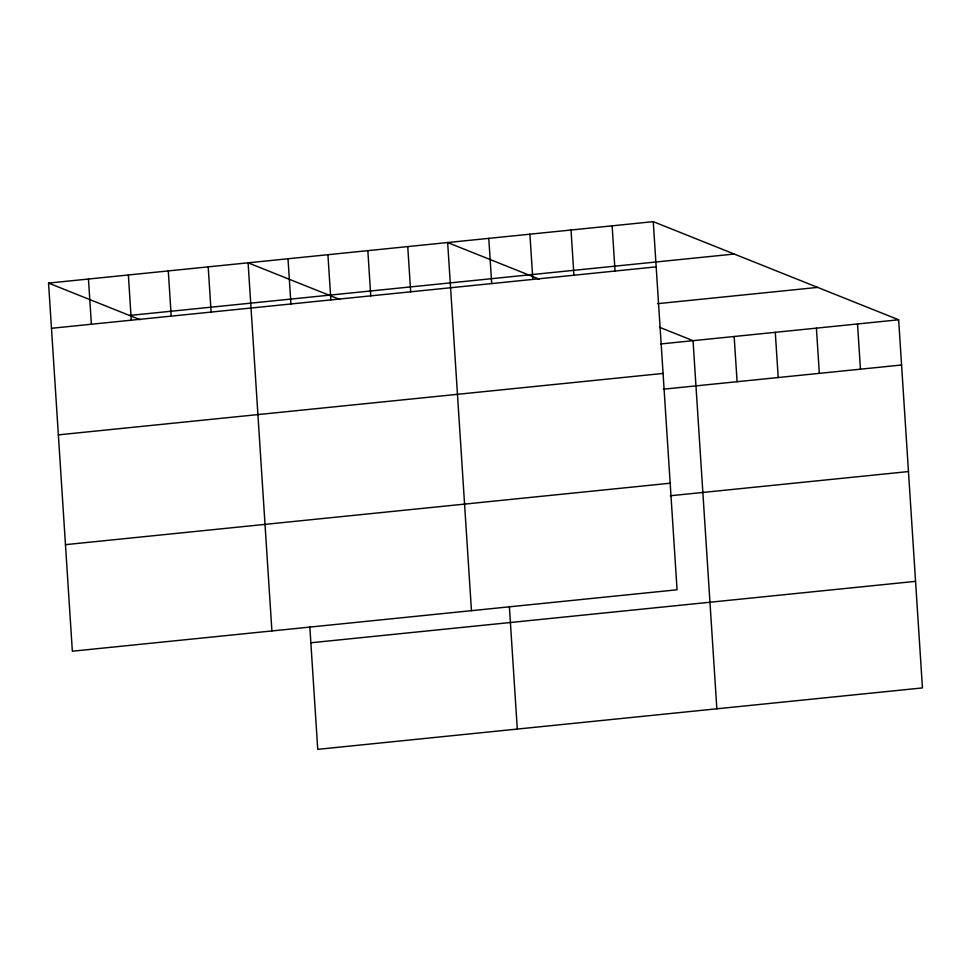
<?xml version="1.0" encoding="UTF-8"?>
<svg xmlns="http://www.w3.org/2000/svg" width="971" height="971" viewBox="0 0 971 971"><rect width="100%" height="100%" fill="white"/><g stroke="black" fill="none" stroke-linecap="round" stroke-linejoin="round"><path stroke-width="1.46" d="M653.252 221.655L677.066 589.785L72.352 651.213L48.55 283.083L653.252 221.655L898.648 319.787L922.45 687.917L317.748 749.345L309.81 626.683M129.531 315.466L734.234 254.038M51.475 328.295L656.178 266.867M657.598 303.668L817.667 287.404M660.523 343.977L898.648 319.787M58.369 434.862L663.072 373.434M663.448 389.189L901.573 364.999M65.47 544.658L670.172 483.218M670.342 495.756L908.455 471.566M310.854 642.778L915.556 581.35M539.233 279.163L447.655 242.544L471.457 610.674M659.625 327.312L693.039 340.675L716.853 708.806M339.68 299.432L248.103 262.813L271.904 630.944M48.55 283.083L140.127 319.702M857.527 323.962L860.452 369.174M816.405 328.137L819.33 373.35M775.283 332.313L778.208 377.525M734.161 336.488L737.086 381.712M612.131 225.83L615.056 271.043M571.021 230.006L573.934 275.218M529.899 234.181L532.824 279.393M488.777 238.368L491.702 283.581M509.362 606.414L517.3 729.075M407.747 246.598L410.672 291.81M367.839 250.652L370.764 295.864M327.919 254.705L330.844 299.918M288.011 258.759L290.936 303.972M208.195 266.867L211.12 312.079M168.286 270.921L171.212 316.133M128.366 274.975L131.291 320.187M88.458 279.029L91.383 324.241"/></g></svg>
